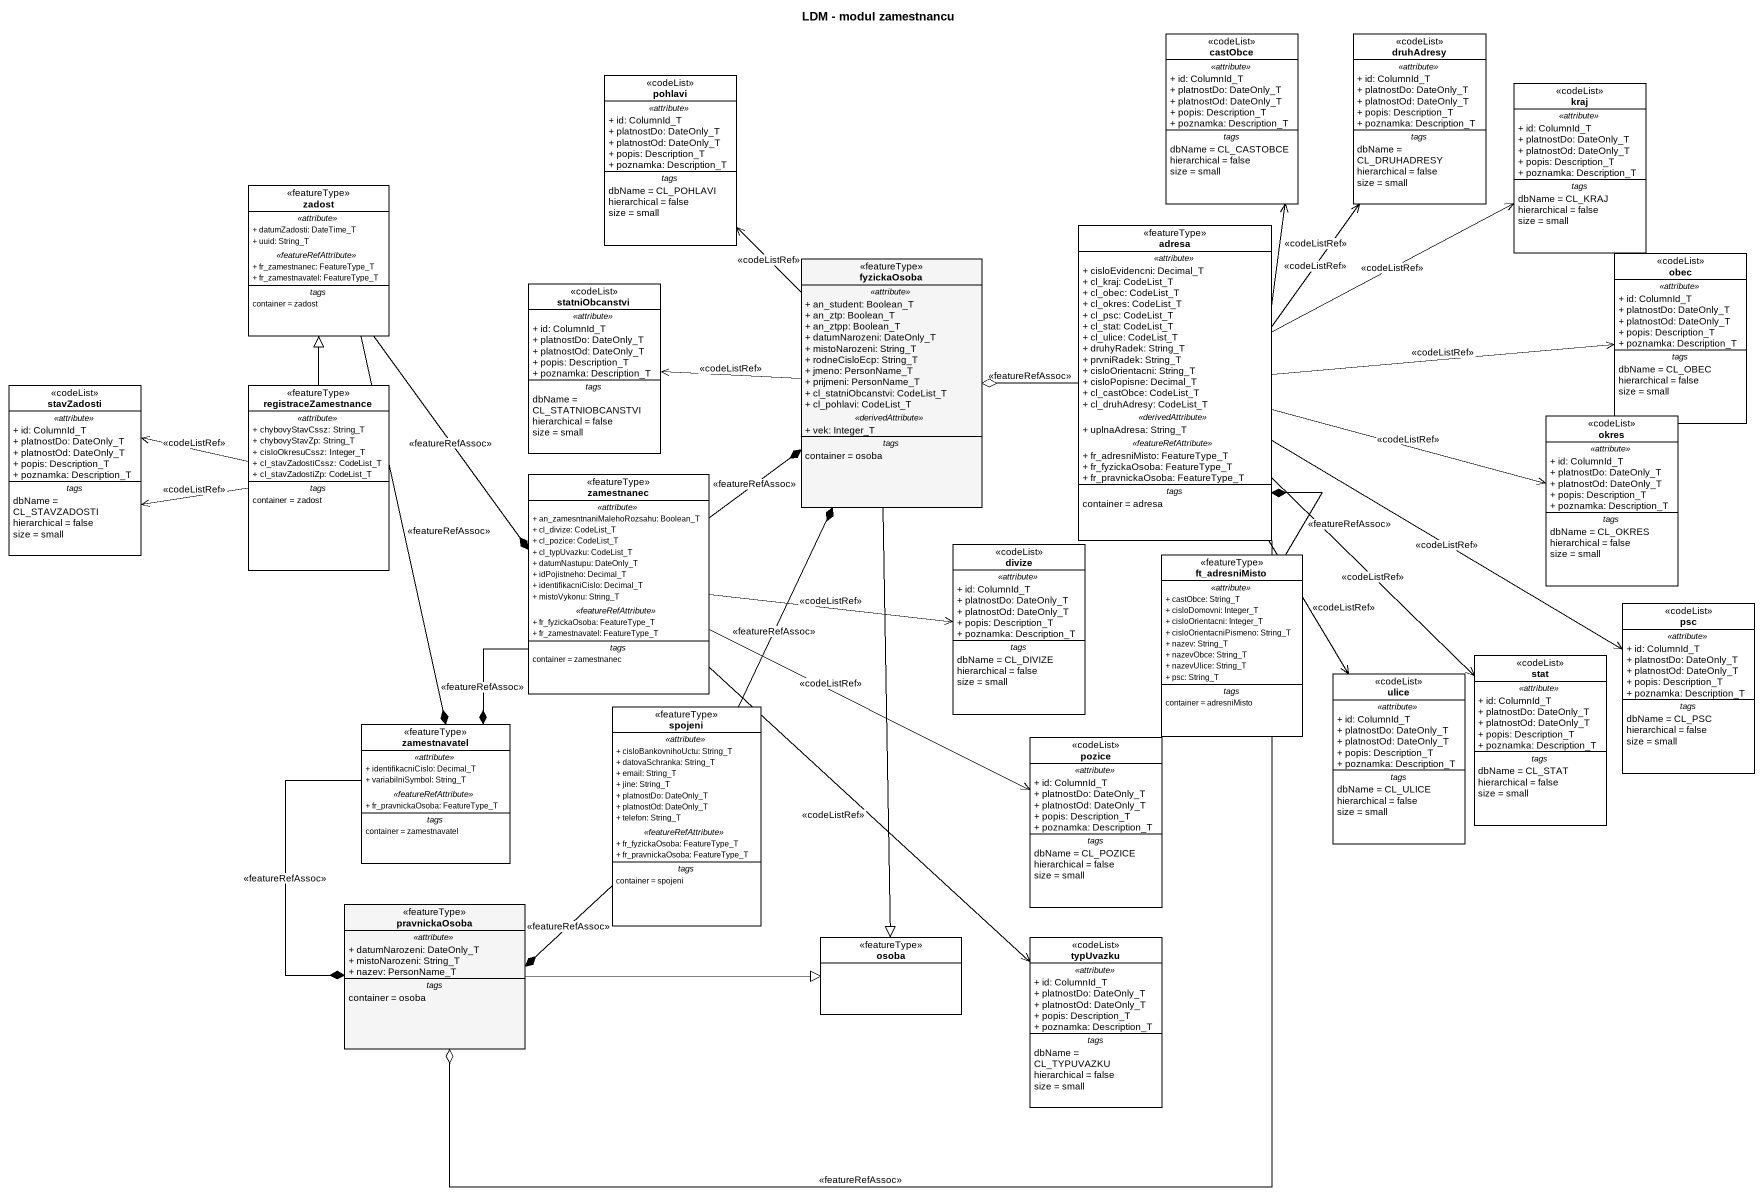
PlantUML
@startuml
title LDM - modul zamestnancu
hide circle
hide empty members
skinparam classAttributeIconSize 0
class castObce <<codeList>> {
  .. <<attribute>> ..
  + id: ColumnId_T
  + platnostDo: DateOnly_T
  + platnostOd: DateOnly_T
  + popis: Description_T
  + poznamka: Description_T
  -- tags --
  dbName = CL_CASTOBCE
  hierarchical = false
  size = small
}
class druhAdresy <<codeList>> {
  .. <<attribute>> ..
  + id: ColumnId_T
  + platnostDo: DateOnly_T
  + platnostOd: DateOnly_T
  + popis: Description_T
  + poznamka: Description_T
  -- tags --
  dbName = CL_DRUHADRESY
  hierarchical = false
  size = small
}
class pohlavi <<codeList>> {
  .. <<attribute>> ..
  + id: ColumnId_T
  + platnostDo: DateOnly_T
  + platnostOd: DateOnly_T
  + popis: Description_T
  + poznamka: Description_T
  -- tags --
  dbName = CL_POHLAVI
  hierarchical = false
  size = small
}
class kraj <<codeList>> {
  .. <<attribute>> ..
  + id: ColumnId_T
  + platnostDo: DateOnly_T
  + platnostOd: DateOnly_T
  + popis: Description_T
  + poznamka: Description_T
  -- tags --
  dbName = CL_KRAJ
  hierarchical = false
  size = small
}
class zadost <<featureType>> {
  .. <<attribute>> ..
  + datumZadosti: DateTime_T
  + uuid: String_T
  .. <<featureRefAttribute>> ..
  + fr_zamestnanec: FeatureType_T
  + fr_zamestnavatel: FeatureType_T
  -- tags --
  container = zadost
}
class adresa <<featureType>> {
  .. <<attribute>> ..
  + cisloEvidencni: Decimal_T
  + cl_kraj: CodeList_T
  + cl_obec: CodeList_T
  + cl_okres: CodeList_T
  + cl_psc: CodeList_T
  + cl_stat: CodeList_T
  + cl_ulice: CodeList_T
  + druhyRadek: String_T
  + prvniRadek: String_T
  + cisloOrientacni: String_T
  + cisloPopisne: Decimal_T
  + cl_castObce: CodeList_T
  + cl_druhAdresy: CodeList_T
  .. <<derivedAttribute>> ..
  + uplnaAdresa: String_T
  .. <<featureRefAttribute>> ..
  + fr_adresniMisto: FeatureType_T
  + fr_fyzickaOsoba: FeatureType_T
  + fr_pravnickaOsoba: FeatureType_T
  -- tags --
  container = adresa
}
class fyzickaOsoba <<featureType>> #F5F5F5 {
  .. <<attribute>> ..
  + an_student: Boolean_T
  + an_ztp: Boolean_T
  + an_ztpp: Boolean_T
  + datumNarozeni: DateOnly_T
  + mistoNarozeni: String_T
  + rodneCisloEcp: String_T
  + jmeno: PersonName_T
  + prijmeni: PersonName_T
  + cl_statniObcanstvi: CodeList_T
  + cl_pohlavi: CodeList_T
  .. <<derivedAttribute>> ..
  + vek: Integer_T
  -- tags --
  container = osoba
}
class obec <<codeList>> {
  .. <<attribute>> ..
  + id: ColumnId_T
  + platnostDo: DateOnly_T
  + platnostOd: DateOnly_T
  + popis: Description_T
  + poznamka: Description_T
  -- tags --
  dbName = CL_OBEC
  hierarchical = false
  size = small
}
class statniObcanstvi <<codeList>> {
  .. <<attribute>> ..
  + id: ColumnId_T
  + platnostDo: DateOnly_T
  + platnostOd: DateOnly_T
  + popis: Description_T
  + poznamka: Description_T
  -- tags --
  dbName = CL_STATNIOBCANSTVI
  hierarchical = false
  size = small
}
class stavZadosti <<codeList>> {
  .. <<attribute>> ..
  + id: ColumnId_T
  + platnostDo: DateOnly_T
  + platnostOd: DateOnly_T
  + popis: Description_T
  + poznamka: Description_T
  -- tags --
  dbName = CL_STAVZADOSTI
  hierarchical = false
  size = small
}
class registraceZamestnance <<featureType>> {
  .. <<attribute>> ..
  + chybovyStavCssz: String_T
  + chybovyStavZp: String_T
  + cisloOkresuCssz: Integer_T
  + cl_stavZadostiCssz: CodeList_T
  + cl_stavZadostiZp: CodeList_T
  -- tags --
  container = zadost
}
class okres <<codeList>> {
  .. <<attribute>> ..
  + id: ColumnId_T
  + platnostDo: DateOnly_T
  + platnostOd: DateOnly_T
  + popis: Description_T
  + poznamka: Description_T
  -- tags --
  dbName = CL_OKRES
  hierarchical = false
  size = small
}
class zamestnanec <<featureType>> {
  .. <<attribute>> ..
  + an_zamesntnaniMalehoRozsahu: Boolean_T
  + cl_divize: CodeList_T
  + cl_pozice: CodeList_T
  + cl_typUvazku: CodeList_T
  + datumNastupu: DateOnly_T
  + idPojistneho: Decimal_T
  + identifikacniCislo: Decimal_T
  + mistoVykonu: String_T
  .. <<featureRefAttribute>> ..
  + fr_fyzickaOsoba: FeatureType_T
  + fr_zamestnavatel: FeatureType_T
  -- tags --
  container = zamestnanec
}
class divize <<codeList>> {
  .. <<attribute>> ..
  + id: ColumnId_T
  + platnostDo: DateOnly_T
  + platnostOd: DateOnly_T
  + popis: Description_T
  + poznamka: Description_T
  -- tags --
  dbName = CL_DIVIZE
  hierarchical = false
  size = small
}
class ft_adresniMisto <<featureType>> {
  .. <<attribute>> ..
  + castObce: String_T
  + cisloDomovni: Integer_T
  + cisloOrientacni: Integer_T
  + cisloOrientacniPismeno: String_T
  + nazev: String_T
  + nazevObce: String_T
  + nazevUlice: String_T
  + psc: String_T
  -- tags --
  container = adresniMisto
}
class psc <<codeList>> {
  .. <<attribute>> ..
  + id: ColumnId_T
  + platnostDo: DateOnly_T
  + platnostOd: DateOnly_T
  + popis: Description_T
  + poznamka: Description_T
  -- tags --
  dbName = CL_PSC
  hierarchical = false
  size = small
}
class stat <<codeList>> {
  .. <<attribute>> ..
  + id: ColumnId_T
  + platnostDo: DateOnly_T
  + platnostOd: DateOnly_T
  + popis: Description_T
  + poznamka: Description_T
  -- tags --
  dbName = CL_STAT
  hierarchical = false
  size = small
}
class spojeni <<featureType>> {
  .. <<attribute>> ..
  + cisloBankovnihoUctu: String_T
  + datovaSchranka: String_T
  + email: String_T
  + jine: String_T
  + platnostDo: DateOnly_T
  + platnostOd: DateOnly_T
  + telefon: String_T
  .. <<featureRefAttribute>> ..
  + fr_fyzickaOsoba: FeatureType_T
  + fr_pravnickaOsoba: FeatureType_T
  -- tags --
  container = spojeni
}
class ulice <<codeList>> {
  .. <<attribute>> ..
  + id: ColumnId_T
  + platnostDo: DateOnly_T
  + platnostOd: DateOnly_T
  + popis: Description_T
  + poznamka: Description_T
  -- tags --
  dbName = CL_ULICE
  hierarchical = false
  size = small
}
class zamestnavatel <<featureType>> {
  .. <<attribute>> ..
  + identifikacniCislo: Decimal_T
  + variabilniSymbol: String_T
  .. <<featureRefAttribute>> ..
  + fr_pravnickaOsoba: FeatureType_T
  -- tags --
  container = zamestnavatel
}
class pozice <<codeList>> {
  .. <<attribute>> ..
  + id: ColumnId_T
  + platnostDo: DateOnly_T
  + platnostOd: DateOnly_T
  + popis: Description_T
  + poznamka: Description_T
  -- tags --
  dbName = CL_POZICE
  hierarchical = false
  size = small
}
class pravnickaOsoba <<featureType>> #F5F5F5 {
  .. <<attribute>> ..
  + datumNarozeni: DateOnly_T
  + mistoNarozeni: String_T
  + nazev: PersonName_T
  -- tags --
  container = osoba
}
class osoba <<featureType>>
class typUvazku <<codeList>> {
  .. <<attribute>> ..
  + id: ColumnId_T
  + platnostDo: DateOnly_T
  + platnostOd: DateOnly_T
  + popis: Description_T
  + poznamka: Description_T
  -- tags --
  dbName = CL_TYPUVAZKU
  hierarchical = false
  size = small
}
zadost --* zamestnanec : <<featureRefAssoc>>
zadost --* zamestnavatel : <<featureRefAssoc>>
adresa -up-> castObce : <<codeListRef>>
adresa -up-> druhAdresy : <<codeListRef>>
adresa -right-> kraj : <<codeListRef>>
adresa -left-o fyzickaOsoba : <<featureRefAssoc>>
adresa -right-> obec : <<codeListRef>>
adresa -right-> okres : <<codeListRef>>
adresa -right-> psc : <<codeListRef>>
adresa --> stat : <<codeListRef>>
adresa --> ulice : <<codeListRef>>
adresa --o pravnickaOsoba : <<featureRefAssoc>>
fyzickaOsoba -up-> pohlavi : <<codeListRef>>
fyzickaOsoba -left-> statniObcanstvi : <<codeListRef>>
fyzickaOsoba --|> osoba
registraceZamestnance -up-|> zadost
registraceZamestnance -left-> stavZadosti : <<codeListRef>>
registraceZamestnance -left-> stavZadosti : <<codeListRef>>
zamestnanec -up-* fyzickaOsoba : <<featureRefAssoc>>
zamestnanec -right-> divize : <<codeListRef>>
zamestnanec --* zamestnavatel : <<featureRefAssoc>>
zamestnanec -right-> pozice : <<codeListRef>>
zamestnanec --> typUvazku : <<codeListRef>>
ft_adresniMisto -up-* adresa : <<featureRefAssoc>>
spojeni -up-* fyzickaOsoba : <<featureRefAssoc>>
spojeni --* pravnickaOsoba : <<featureRefAssoc>>
zamestnavatel --* pravnickaOsoba : <<featureRefAssoc>>
pravnickaOsoba -right-|> osoba
@enduml
